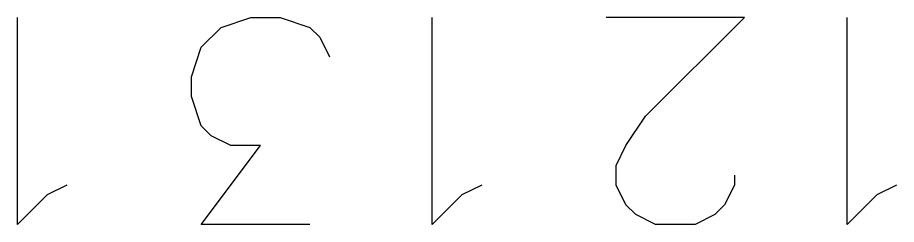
# Model space of a CAD drawing. Header units: millimetres. Extents: x 0 to 559, y 0 to 433.
# Drawn here: x 99.879 to 102.57, y 96.068 to 96.703 of the extents above; entities that cross this region are included whole.
import ezdxf

# ---------------------------------------------------------------- set-up
doc = ezdxf.new("R2010")
doc.units = ezdxf.units.MM
doc.layers.add('Mechanical9', color=56, linetype='Continuous')

# ---------------------------------------------------------------- blocks, each defined once
blk = doc.blocks.new('7X1MM_BOT_PAD_12_TO_18_SMD_102')
at = {"layer": 'Mechanical9'}
for p, q in [((-1.0522, -1.2095), (-1.1429, -1.1188)), ((-1.1429, -1.1188), (-0.508, -1.1188)), ((-1.0219, -1.27), (-1.0522, -1.2095)), ((-0.8405, -1.6814), (-0.7499, -1.6512)), ((-0.7499, -1.6512), (-0.6894, -1.6512)), ((-0.6894, -1.6512), (-0.5987, -1.6814)), ((-1.1429, -2.014), (-1.1429, -1.6814)), ((-1.1429, -1.6814), (-0.901, -1.8628)), ((-0.8708, -1.7117), (-0.8405, -1.6814)), ((-0.5987, -1.6814), (-0.5382, -1.7419)), ((-0.901, -1.7721), (-0.8708, -1.7117)), ((-0.5382, -1.7419), (-0.508, -1.8326)), ((-0.901, -1.8628), (-0.901, -1.7721)), ((-0.508, -1.8326), (-0.508, -1.9233)), ((-0.508, -1.9233), (-0.5382, -2.014)), ((-0.5382, -2.014), (-0.5685, -2.0442)), ((-0.5685, -2.0442), (-0.6289, -2.0744)), ((-1.0522, -2.4795), (-1.1429, -2.3888)), ((-1.1429, -2.3888), (-0.508, -2.3888)), ((-1.0219, -2.54), (-1.0522, -2.4795)), ((-0.508, -3.3444), (-0.508, -2.9212)), ((-1.0824, -2.9817), (-1.0219, -2.9514)), ((-1.0219, -2.9514), (-0.9615, -2.9514)), ((-0.9615, -2.9514), (-0.901, -2.9817)), ((-1.1126, -3.0119), (-1.0824, -2.9817)), ((-0.901, -2.9817), (-0.8103, -3.0421)), ((-1.1429, -3.0723), (-1.1126, -3.0119)), ((-0.8103, -3.0421), (-0.508, -3.3444)), ((-1.1429, -3.1933), (-1.1429, -3.0723)), ((-1.1126, -3.2537), (-1.1429, -3.1933)), ((-1.0824, -3.284), (-1.1126, -3.2537)), ((-1.0219, -3.3142), (-1.0824, -3.284)), ((-0.9917, -3.3142), (-1.0219, -3.3142)), ((-1.0522, -3.7495), (-1.1429, -3.6588)), ((-1.1429, -3.6588), (-0.508, -3.6588)), ((-1.0219, -3.81), (-1.0522, -3.7495))]:
    blk.add_line(p, q, dxfattribs=at)

msp = doc.modelspace()

# ---------------------------------------------------------------- block references
at = {"rotation": 90}
msp.add_blockref('7X1MM_BOT_PAD_12_TO_18_SMD_102', (98.7603, 97.2106), dxfattribs=at)

doc.saveas('drawing.dxf')
